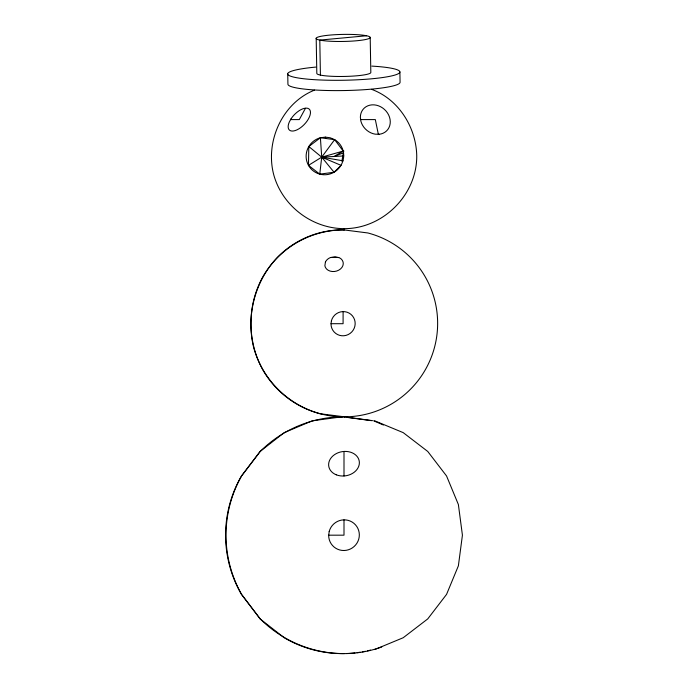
<?xml version="1.0" encoding="UTF-8"?>
<svg xmlns="http://www.w3.org/2000/svg" width="688" height="688" viewBox="0 0 688 688"><rect width="100%" height="100%" fill="white"/><g stroke="black" fill="none" stroke-linecap="round" stroke-linejoin="round"><path stroke-width="1.03" d="M343.106 311.595L343.088 323.704L331.031 323.704M308.482 165.361L308.809 146.527L320.393 137.755L325.269 137.118L330.128 137.755L334.635 139.638A18.989 18.662 -45.7 0 1 343.209 151.068C345.178 159.203 341.282 168.061 334.067 172.249L319.757 174.133L308.482 165.361L321.726 157.148L343.209 151.068L334.635 139.638L320.393 137.755A18.989 18.662 -45.7 0 0 307.433 163.151A18.989 18.662 -45.7 0 0 334.067 172.249L341.076 165.361L321.726 157.148L308.809 146.527M325.544 138.434L325.587 137.153M319.757 174.133L321.726 157.148L320.393 137.755M341.859 161.173L343.768 150.913M305.489 108.24L299.306 119.592L290.603 119.592M334.635 139.638L321.726 157.148L334.067 172.249M343.209 151.068L334.067 156.443L343.407 152.831M314.45 90.145C282.2 103.045 264.94 141.616 273.738 174.761C282.235 205.772 311.853 228.476 344 228.657C382.924 228.906 416.988 194.876 416.747 155.944C416.24 127.538 398.713 99.244 371.597 89.345M374.65 649.567L403.211 637.733L427.738 618.916L446.555 594.389L458.38 565.828L462.422 535.178L458.38 504.536L446.555 475.976L427.738 451.448L403.211 432.632L374.65 420.798M342.865 416.825L342.744 416.842C301.335 416.378 264.889 387.602 253.76 347.887C245.814 316.041 254.715 281.383 277.273 257.493A92.467 91.788 -90 0 1 342.314 229.852L344.335 229.869M381.754 646.961A118.422 114.38 -90 0 1 344 653.6A118.422 118.422 0 0 1 260.262 618.916L241.445 594.389A118.422 118.422 0 0 1 241.445 475.976L260.262 451.448A118.293 118.293 0 0 1 343.871 416.773L372.561 420.66M342.28 416.782L312.283 420.798L284.204 432.632L260.098 451.448L241.6 475.976A119.273 118.25 -90 0 0 241.608 594.389L260.098 618.916L284.204 637.733A116.564 115.567 -90 0 0 344.49 653.583M344 416.799L344.464 416.825L320.109 413.746A93.585 93.585 -90 0 1 263.108 370.402C247.018 341.678 246.88 305.747 262.764 276.911A93.62 93.62 -90 0 1 343.656 229.878L367.865 232.965A93.465 93.465 0 0 1 344.464 416.842M366.592 35.759L319.8 40.093L320.419 75.104M360.667 119.592L375.321 119.592L378.34 134.263M343.759 155.944L321.726 157.148L343.037 160.82M330.687 257.493L338.685 257.493M328.709 535.178L344 535.178L344 519.861M348.162 417.539L371.477 420.66M373.601 420.798L383.457 425.021M399.891 71.956L400.072 82.25A56.081 7.31 -1 0 1 344 90.549A56.081 7.31 -1 0 1 287.928 84.211L287.739 73.917M370.196 37.453A27.004 3.517 -1 0 1 329.672 41.211A27.004 3.517 -1 0 1 329.715 35.105A27.004 3.517 -1 0 1 370.196 37.453L370.823 72.464A27.004 3.517 -1 0 1 343.794 76.454A27.004 3.517 -1 0 1 316.815 73.401L316.196 38.39M344 228.657L344 229.912M344 451.448L344 475.976M370.522 650.1A116.564 115.567 -90 0 1 367.461 650.831M365.405 651.269A116.564 115.567 -90 0 1 362.301 651.863M360.22 652.207A116.564 115.567 -90 0 1 357.081 652.654M354.982 652.912A116.564 115.567 -90 0 1 346.58 653.523M371.855 66.108A56.081 7.31 -1 0 1 386.776 76.884A56.081 7.31 -1 0 1 300.862 78.389A56.081 7.31 -1 0 1 315.783 67.089M329.199 531.471L328.675 535.445A15.454 15.196 -45 0 0 350.476 548.964A15.454 15.196 -45 0 0 353.856 523.276A15.454 15.196 -45 0 0 329.199 531.471M331.418 320.763L331.005 323.902A12.203 11.988 -47.8 0 0 348.18 334.583A12.203 11.988 -47.8 0 0 350.871 314.304A12.203 11.988 -47.8 0 0 331.418 320.763M325.433 261.99L324.874 265.826A9.305 7.353 -10.5 0 0 338.763 270.16A9.305 7.353 -10.5 0 0 339.545 257.819L335.099 256.71L330.36 257.587A9.305 7.353 -10.5 0 0 325.433 261.99M290.886 119.067L289.278 122.06A14.422 6.957 -46.3 0 0 293.544 130.969A14.422 6.957 -46.3 0 0 308.336 119.101A14.422 6.957 -46.3 0 0 306.642 108.119L304.216 108.377A14.422 6.957 -46.3 0 0 290.886 119.067M379.105 134.28L375.235 134.169A15.97 13.665 42.7 0 1 360.856 121.088L360.366 117.227A15.97 13.665 42.7 0 1 374.1 104.86A15.97 13.665 42.7 0 1 390.062 119.377A15.97 13.665 42.7 0 1 379.105 134.28M336.312 474.823A15.454 12.195 -9.7 0 0 359.377 462.732A15.454 12.195 -9.7 0 0 336.312 453.581A15.454 12.195 -9.7 0 0 336.312 474.823"/></g></svg>
